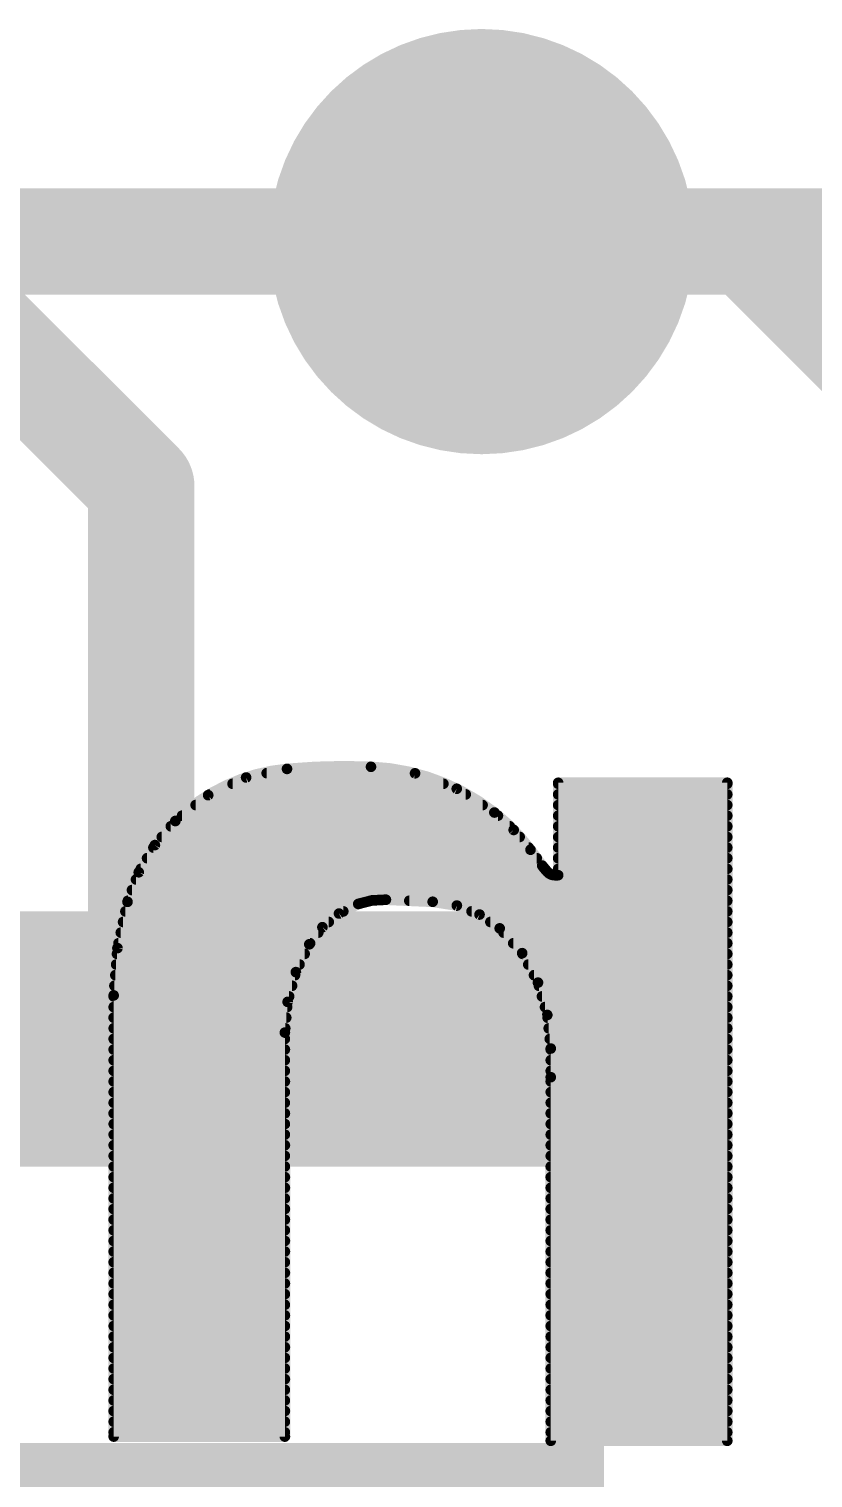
# Model space of a CAD drawing. Extents: x -0.1 to 29.3, y -0.1 to 15.4.
# Drawn here: x 12.508 to 14.381, y 8.476 to 11.938 of the extents above; entities that cross this region are included whole.
import ezdxf

# ---------------------------------------------------------------- set-up
doc = ezdxf.new("R2010")
doc.units = 0
for name, color, linetype in [('1', 12, 'CONTINUOUS'), ('16', 132, 'CONTINUOUS'), ('18', 110, 'CONTINUOUS'), ('22', 40, 'CONTINUOUS'), ('51', 53, 'CONTINUOUS')]:
    doc.layers.add(name, color=color, linetype=linetype)

# ---------------------------------------------------------------- blocks, each defined once
blk = doc.blocks.new('RECT')
blk.add_solid([(-0.5, -0.5), (0.5, -0.5), (-0.5, 0.5), (0.5, 0.5)])
blk = doc.blocks.new('ROUNDV')
at = {"const_width": 0.5}
blk.add_lwpolyline([(0, -0.25, 1), (0, 0.25, 1), (0, -0.25)], format="xyb", dxfattribs=at)

msp = doc.modelspace()

# ---------------------------------------------------------------- linework, layer by layer
at = {"layer": '1', "const_width": 0.254}
for points in [[(12.08, 11.43), (13.589, 11.43)], [(12.192, 11.43), (12.7762, 10.8458)], [(13.589, 11.43), (14.224, 11.43)], [(14.224, 11.43), (15.074, 10.58)], [(12.7762, 10.8458), (12.7762, 9.525)]]:
    msp.add_lwpolyline(points, dxfattribs=at)
at = {"layer": '1', "const_width": 0.127}
for points in [[(13.589, 11.4935, 1), (13.589, 11.3665)], [(13.589, 11.3665, 1), (13.589, 11.4935)], [(14.2689, 11.4749, 1), (14.1791, 11.3851)], [(14.224, 11.3665, 1), (14.224, 11.4935)], [(12.8397, 10.8458, 1), (12.7127, 10.8458)], [(12.7313, 10.8009, 1), (12.8211, 10.8907)], [(12.7127, 9.525, 1), (12.8397, 9.525)]]:
    msp.add_lwpolyline(points, format="xyb", dxfattribs=at)
at = {"layer": '16', "const_width": 0.254}
msp.add_lwpolyline([(13.589, 11.43), (17.78, 11.43)], dxfattribs=at)
at = {"layer": '16', "const_width": 0.127}
msp.add_lwpolyline([(13.589, 11.4935, 1), (13.589, 11.3665)], format="xyb", dxfattribs=at)
at = {"layer": '22'}
for points, const_width in [([(13.1242, 10.1702, 0.1741), (12.8575, 10.0457)], 0.0254), ([(13.3248, 10.1752, 0.0335), (13.1242, 10.1702)], 0.0254), ([(13.124, 10.1765, 1), (13.1244, 10.1639)], 0.0127), ([(13.1236, 10.1765, 1), (13.1248, 10.1639)], 0.0127), ([(13.1255, 10.164, 1), (13.1229, 10.1764)], 0.0127), ([(13.1248, 10.1639, 1), (13.1236, 10.1765)], 0.0127), ([(13.3257, 10.1815, 1), (13.3239, 10.1689)], 0.0127), ([(13.6195, 10.066, 0.1577), (13.3248, 10.1752)], 0.0254), ([(13.3251, 10.1815, 1), (13.3245, 10.1689)], 0.0127), ([(13.3245, 10.1689, 1), (13.3251, 10.1815)], 0.0127), ([(13.325, 10.1689, 1), (13.3246, 10.1815)], 0.0127), ([(12.9942, 10.141, 1), (12.9942, 10.1283)], 0.0127), ([(13.0252, 10.1559, 1), (13.0278, 10.1435)], 0.0127), ([(13.0292, 10.1439, 1), (13.0238, 10.1554)], 0.0127), ([(13.0756, 10.1663, 1), (13.0756, 10.1537)], 0.0127), ([(13.4322, 10.1657, 1), (13.4278, 10.1538)], 0.0127), ([(13.428, 10.1537, 1), (13.428, 10.1663)], 0.0127), ([(13.429, 10.1534, 1), (13.4309, 10.166)], 0.0127), ([(13.4977, 10.1283, 1), (13.4977, 10.141)], 0.0127), ([(13.7782, 10.1371, 1), (13.7656, 10.1371)], 0.0127), ([(13.7782, 10.1371, 1), (13.7656, 10.1371)], 0.0127), ([(13.7719, 10.141, 1), (13.7719, 10.1283)], 0.0127), ([(13.7719, 10.1434, 1), (13.7719, 10.1308)], 0.0127), ([(13.7719, 10.1434, 1), (13.7719, 10.1308)], 0.0127), ([(14.1821, 10.1371, 1), (14.1694, 10.1371)], 0.0127), ([(14.1821, 10.1371, 1), (14.1694, 10.1371)], 0.0127), ([(14.1757, 10.1308, 1), (14.1757, 10.1434)], 0.0127), ([(14.1757, 10.1308, 1), (14.1757, 10.1434)], 0.0127), ([(14.1757, 10.1283, 1), (14.1757, 10.141)], 0.0127), ([(12.9333, 10.1132, 1), (12.9387, 10.1017)], 0.0127), ([(12.9399, 10.1024, 1), (12.9321, 10.1124)], 0.0127), ([(12.9398, 10.1156, 1), (12.9398, 10.1029)], 0.0127), ([(13.533, 10.1281, 1), (13.5262, 10.1174)], 0.0127), ([(13.5274, 10.1168, 1), (13.5318, 10.1287)], 0.0127), ([(13.5511, 10.1029, 1), (13.5511, 10.1156)], 0.0127), ([(13.7719, 10.1156, 1), (13.7719, 10.1029)], 0.0127), ([(14.1757, 10.1029, 1), (14.1757, 10.1156)], 0.0127), ([(12.9059, 10.0901, 1), (12.9059, 10.0775)], 0.0127), ([(13.5913, 10.0775, 1), (13.5913, 10.0901)], 0.0127), ([(13.6238, 10.0707, 1), (13.6152, 10.0613)], 0.0127), ([(13.7058, 9.9771, 0.0664), (13.6195, 10.066)], 0.0254), ([(13.6234, 10.071, 1), (13.6156, 10.061)], 0.0127), ([(13.6156, 10.061, 1), (13.6234, 10.071)], 0.0127), ([(13.6161, 10.0606, 1), (13.6229, 10.0714)], 0.0127), ([(13.7719, 10.0901, 1), (13.7719, 10.0775)], 0.0127), ([(14.1757, 10.0775, 1), (14.1757, 10.0901)], 0.0127), ([(12.8575, 10.0457, 0.1281), (12.7432, 9.8527)], 0.0254), ([(12.8467, 10.0394, 1), (12.8467, 10.0267)], 0.0127), ([(12.8536, 10.0507, 1), (12.8614, 10.0407)], 0.0127), ([(12.853, 10.0502, 1), (12.862, 10.0412)], 0.0127), ([(12.8623, 10.0416, 1), (12.8527, 10.0498)], 0.0127), ([(12.862, 10.0412, 1), (12.853, 10.0502)], 0.0127), ([(12.8736, 10.0648, 1), (12.8736, 10.0521)], 0.0127), ([(13.6279, 10.0521, 1), (13.6279, 10.0648)], 0.0127), ([(13.6561, 10.0267, 1), (13.6561, 10.0394)], 0.0127), ([(13.7719, 10.0648, 1), (13.7719, 10.0521)], 0.0127), ([(13.7719, 10.0394, 1), (13.7719, 10.0267)], 0.0127), ([(14.1757, 10.0521, 1), (14.1757, 10.0648)], 0.0127), ([(14.1757, 10.0267, 1), (14.1757, 10.0394)], 0.0127), ([(12.8251, 10.0139, 1), (12.8251, 10.0013)], 0.0127), ([(13.6704, 10.0285, 1), (13.6608, 10.0203)], 0.0127), ([(13.6613, 10.0197, 1), (13.6699, 10.0291)], 0.0127), ([(13.6799, 10.0013, 1), (13.6799, 10.0139)], 0.0127), ([(13.7719, 10.0139, 1), (13.7719, 10.0013)], 0.0127), ([(14.1757, 10.0013, 1), (14.1757, 10.0139)], 0.0127), ([(12.8051, 9.9886, 1), (12.8051, 9.9759)], 0.0127), ([(12.8038, 9.9923, 1), (12.8134, 9.9841)], 0.0127), ([(12.8141, 9.9849, 1), (12.8031, 9.9914)], 0.0127), ([(13.7109, 9.9809, 1), (13.7007, 9.9733)], 0.0127), ([(13.7338, 9.939, 0.0022), (13.7058, 9.9771)], 0.0254), ([(13.7109, 9.9809, 1), (13.7007, 9.9733)], 0.0127), ([(13.7007, 9.9733, 1), (13.7109, 9.9809)], 0.0127), ([(13.701, 9.973, 1), (13.7106, 9.9812)], 0.0127), ([(13.7015, 9.9759, 1), (13.7015, 9.9886)], 0.0127), ([(13.7719, 9.9886, 1), (13.7719, 9.9759)], 0.0127), ([(14.1757, 9.9759, 1), (14.1757, 9.9886)], 0.0127), ([(12.7761, 9.921, 1), (12.7642, 9.9255)], 0.0127), ([(12.775, 9.9377, 1), (12.775, 9.9251)], 0.0127), ([(12.79, 9.9632, 1), (12.79, 9.9505)], 0.0127), ([(13.7207, 9.9505, 1), (13.7207, 9.9632)], 0.0127), ([(13.7387, 9.9431, 1), (13.7289, 9.9349)], 0.0127), ([(13.7338, 9.939, 0.0333), (13.7465, 9.9238)], 0.0254), ([(13.7389, 9.9427, 1), (13.7287, 9.9353)], 0.0127), ([(13.7287, 9.9352, 1), (13.7389, 9.9428)], 0.0127), ([(13.7287, 9.9353, 1), (13.7389, 9.9427)], 0.0127), ([(13.7401, 9.9251, 1), (13.7401, 9.9377)], 0.0127), ([(13.7501, 9.929, 1), (13.7429, 9.9186)], 0.0127), ([(13.7465, 9.9238, 0.205), (13.7643, 9.9162)], 0.0254), ([(13.7511, 9.9282, 1), (13.7419, 9.9194)], 0.0127), ([(13.7719, 9.9632, 1), (13.7719, 9.9505)], 0.0127), ([(13.7719, 9.9377, 1), (13.7719, 9.9251)], 0.0127), ([(14.1757, 9.9505, 1), (14.1757, 9.9632)], 0.0127), ([(14.1757, 9.9251, 1), (14.1757, 9.9377)], 0.0127), ([(12.7636, 9.9123, 1), (12.7636, 9.8997)], 0.0127), ([(12.7647, 9.9265, 1), (12.7756, 9.92)], 0.0127), ([(13.7416, 9.9197, 1), (13.7514, 9.9279)], 0.0127), ([(13.7419, 9.9194, 1), (13.7511, 9.9282)], 0.0127), ([(13.7559, 9.9244, 1), (13.7534, 9.912)], 0.0127), ([(13.751, 9.913, 1), (13.7582, 9.9234)], 0.0127), ([(13.7643, 9.9225, 1), (13.7643, 9.9099)], 0.0127), ([(13.7643, 9.9225, 1), (13.7643, 9.9099)], 0.0127), ([(13.763, 9.91, 1), (13.7656, 9.9224)], 0.0127), ([(13.7643, 9.9099, 1), (13.7643, 9.9225)], 0.0127), ([(13.7656, 9.9162, 1), (13.7782, 9.9162)], 0.0127), ([(13.7656, 9.9162, 1), (13.7782, 9.9162)], 0.0127), ([(13.7719, 9.9099, 1), (13.7719, 9.9225)], 0.0127), ([(13.7719, 9.9099, 1), (13.7719, 9.9225)], 0.0127), ([(14.1757, 9.8997, 1), (14.1757, 9.9123)], 0.0127), ([(12.7442, 9.8615, 1), (12.7442, 9.8489)], 0.0127), ([(12.7539, 9.887, 1), (12.7539, 9.8743)], 0.0127), ([(13.3604, 9.8577, 0.0992), (13.2944, 9.8476)], 0.0254), ([(13.3266, 9.8623, 1), (13.3272, 9.8496)], 0.0127), ([(13.3241, 9.8489, 1), (13.3241, 9.8615)], 0.0127), ([(13.3285, 9.8498, 1), (13.3253, 9.8621)], 0.0127), ([(13.3607, 9.864, 1), (13.3601, 9.8514)], 0.0127), ([(13.3604, 9.8577, 0.0006), (13.4722, 9.8527)], 0.0254), ([(13.3607, 9.864, 1), (13.3601, 9.8514)], 0.0127), ([(13.3607, 9.8514, 1), (13.3601, 9.864)], 0.0127), ([(13.3601, 9.8514, 1), (13.3607, 9.864)], 0.0127), ([(13.4163, 9.8615, 1), (13.4163, 9.8489)], 0.0127), ([(14.1757, 9.8743, 1), (14.1757, 9.887)], 0.0127), ([(14.1757, 9.8489, 1), (14.1757, 9.8615)], 0.0127), ([(12.7432, 9.8527, 0.0668), (12.7102, 9.6291)], 0.0254), ([(12.7382, 9.8361, 1), (12.7382, 9.8235)], 0.0127), ([(12.7373, 9.855, 1), (12.7491, 9.8504)], 0.0127), ([(12.7371, 9.8545, 1), (12.7493, 9.8509)], 0.0127), ([(12.7494, 9.8514, 1), (12.737, 9.854)], 0.0127), ([(12.7493, 9.8509, 1), (12.7371, 9.8545)], 0.0127), ([(13.2944, 9.8476, 0.1719), (13.1775, 9.7511)], 0.0254), ([(13.2456, 9.8303, 1), (13.2512, 9.819)], 0.0127), ([(13.2524, 9.8197, 1), (13.2444, 9.8295)], 0.0127), ([(13.2587, 9.8235, 1), (13.2587, 9.8361)], 0.0127), ([(13.2928, 9.8538, 1), (13.296, 9.8414)], 0.0127), ([(13.2922, 9.8536, 1), (13.2966, 9.8416)], 0.0127), ([(13.2972, 9.8419, 1), (13.2916, 9.8533)], 0.0127), ([(13.2966, 9.8416, 1), (13.2922, 9.8536)], 0.0127), ([(13.4732, 9.859, 1), (13.4712, 9.8464)], 0.0127), ([(13.6322, 9.7892, 0.1688), (13.4722, 9.8527)], 0.0254), ([(13.4725, 9.859, 1), (13.4719, 9.8464)], 0.0127), ([(13.4719, 9.8464, 1), (13.4725, 9.859)], 0.0127), ([(13.4719, 9.8464, 1), (13.4725, 9.859)], 0.0127), ([(13.5322, 9.8496, 1), (13.5275, 9.8378)], 0.0127), ([(13.5289, 9.8374, 1), (13.5308, 9.85)], 0.0127), ([(13.5649, 9.8361, 1), (13.5649, 9.8235)], 0.0127), ([(13.5877, 9.8274, 1), (13.5805, 9.8169)], 0.0127), ([(13.5817, 9.8163, 1), (13.5864, 9.8281)], 0.0127), ([(14.1757, 9.8235, 1), (14.1757, 9.8361)], 0.0127), ([(12.7327, 9.8108, 1), (12.7327, 9.7981)], 0.0127), ([(13.2047, 9.7968, 1), (13.2128, 9.787)], 0.0127), ([(13.2138, 9.788, 1), (13.2037, 9.7958)], 0.0127), ([(13.2239, 9.7981, 1), (13.2239, 9.8108)], 0.0127), ([(13.61, 9.8108, 1), (13.61, 9.7981)], 0.0127), ([(13.6369, 9.7935, 1), (13.6275, 9.7849)], 0.0127), ([(13.7236, 9.6596, 0.1229), (13.6322, 9.7892)], 0.0254), ([(13.6363, 9.794, 1), (13.6281, 9.7844)], 0.0127), ([(13.6281, 9.7844, 1), (13.6363, 9.794)], 0.0127), ([(13.6286, 9.784, 1), (13.6358, 9.7944)], 0.0127), ([(14.1757, 9.7981, 1), (14.1757, 9.8108)], 0.0127), ([(12.7217, 9.7599, 1), (12.7217, 9.7473)], 0.0127), ([(12.7272, 9.7853, 1), (12.7272, 9.7727)], 0.0127), ([(13.1775, 9.7511, 0.136), (13.1191, 9.5402)], 0.0254), ([(13.1832, 9.7483, 1), (13.1718, 9.7539)], 0.0127), ([(13.1829, 9.7478, 1), (13.1721, 9.7544)], 0.0127), ([(13.1794, 9.7473, 1), (13.1794, 9.7599)], 0.0127), ([(13.1989, 9.7727, 1), (13.1989, 9.7853)], 0.0127), ([(13.6414, 9.7853, 1), (13.6414, 9.7727)], 0.0127), ([(13.6645, 9.7599, 1), (13.6645, 9.7473)], 0.0127), ([(14.1757, 9.7727, 1), (14.1757, 9.7853)], 0.0127), ([(14.1757, 9.7473, 1), (14.1757, 9.7599)], 0.0127), ([(12.7181, 9.7346, 1), (12.7181, 9.7219)], 0.0127), ([(12.7256, 9.7415, 1), (12.7129, 9.7425)], 0.0127), ([(12.713, 9.7433, 1), (12.7254, 9.7407)], 0.0127), ([(13.1664, 9.7219, 1), (13.1664, 9.7346)], 0.0127), ([(13.1725, 9.755, 1), (13.1825, 9.7472)], 0.0127), ([(13.1721, 9.7544, 1), (13.1829, 9.7478)], 0.0127), ([(13.6915, 9.733, 1), (13.6803, 9.727)], 0.0127), ([(13.6868, 9.7346, 1), (13.6868, 9.7219)], 0.0127), ([(13.6812, 9.7258, 1), (13.6906, 9.7343)], 0.0127), ([(14.1757, 9.7219, 1), (14.1757, 9.7346)], 0.0127), ([(12.7161, 9.7091, 1), (12.7161, 9.6965)], 0.0127), ([(13.1397, 9.6875, 1), (13.1511, 9.6819)], 0.0127), ([(13.1515, 9.683, 1), (13.1393, 9.6864)], 0.0127), ([(13.1541, 9.6965, 1), (13.1541, 9.7091)], 0.0127), ([(13.7004, 9.7091, 1), (13.7004, 9.6965)], 0.0127), ([(14.1757, 9.6965, 1), (14.1757, 9.7091)], 0.0127), ([(12.712, 9.6584, 1), (12.712, 9.6457)], 0.0127), ([(12.7141, 9.6837, 1), (12.7141, 9.6711)], 0.0127), ([(13.1363, 9.6457, 1), (13.1363, 9.6584)], 0.0127), ([(13.1434, 9.6711, 1), (13.1434, 9.6837)], 0.0127), ([(13.7141, 9.6837, 1), (13.7141, 9.6711)], 0.0127), ([(13.7297, 9.6614, 1), (13.7175, 9.6578)], 0.0127), ([(13.7541, 9.5021, 0.0895), (13.7236, 9.6596)], 0.0254), ([(13.7295, 9.6619, 1), (13.7177, 9.6573)], 0.0127), ([(13.7177, 9.6573, 1), (13.7295, 9.6619)], 0.0127), ([(13.718, 9.6566, 1), (13.7292, 9.6626)], 0.0127), ([(13.7258, 9.6584, 1), (13.7258, 9.6457)], 0.0127), ([(14.1757, 9.6711, 1), (14.1757, 9.6837)], 0.0127), ([(14.1757, 9.6457, 1), (14.1757, 9.6584)], 0.0127), ([(12.7039, 9.6296, 1), (12.7165, 9.6286)], 0.0127), ([(12.7039, 9.6292, 1), (12.7165, 9.629)], 0.0127), ([(12.7165, 9.6291, 1), (12.7039, 9.6291)], 0.0127), ([(12.7165, 9.6291, 1), (12.7039, 9.6291)], 0.0127), ([(12.7102, 9.6329, 1), (12.7102, 9.6203)], 0.0127), ([(13.132, 9.6131, 1), (13.1194, 9.6142)], 0.0127), ([(13.1293, 9.6203, 1), (13.1293, 9.6329)], 0.0127), ([(13.7331, 9.6329, 1), (13.7331, 9.6203)], 0.0127), ([(14.1757, 9.6203, 1), (14.1757, 9.6329)], 0.0127), ([(12.7102, 9.6075, 1), (12.7102, 9.5949)], 0.0127), ([(13.1196, 9.6153, 1), (13.1318, 9.6119)], 0.0127), ([(13.1246, 9.5949, 1), (13.1246, 9.6075)], 0.0127), ([(13.7404, 9.6075, 1), (13.7404, 9.5949)], 0.0127), ([(13.7522, 9.5829, 1), (13.7396, 9.5816)], 0.0127), ([(13.7398, 9.5805, 1), (13.752, 9.584)], 0.0127), ([(14.1757, 9.5949, 1), (14.1757, 9.6075)], 0.0127), ([(12.7102, 9.5822, 1), (12.7102, 9.5695)], 0.0127), ([(12.7102, 9.5567, 1), (12.7102, 9.5441)], 0.0127), ([(13.12, 9.5441, 1), (13.12, 9.5567)], 0.0127), ([(13.1223, 9.5695, 1), (13.1223, 9.5822)], 0.0127), ([(13.7466, 9.5822, 1), (13.7466, 9.5695)], 0.0127), ([(13.7492, 9.5567, 1), (13.7492, 9.5441)], 0.0127), ([(14.1757, 9.5695, 1), (14.1757, 9.5822)], 0.0127), ([(14.1757, 9.5441, 1), (14.1757, 9.5567)], 0.0127), ([(12.7102, 9.5313, 1), (12.7102, 9.5187)], 0.0127), ([(13.1128, 9.5408, 1), (13.1254, 9.5396)], 0.0127), ([(13.1255, 9.5402, 1), (13.1128, 9.5402)], 0.0127), ([(13.1255, 9.5402, 1), (13.1128, 9.5402)], 0.0127), ([(13.1128, 9.5402, 1), (13.1254, 9.5402)], 0.0127), ([(13.1191, 9.5187, 1), (13.1191, 9.5313)], 0.0127), ([(13.7518, 9.5313, 1), (13.7518, 9.5187)], 0.0127), ([(14.1757, 9.5187, 1), (14.1757, 9.5313)], 0.0127), ([(12.7102, 9.506, 1), (12.7102, 9.4933)], 0.0127), ([(12.7102, 9.4805, 1), (12.7102, 9.4679)], 0.0127), ([(13.1191, 9.4933, 1), (13.1191, 9.506)], 0.0127), ([(13.1191, 9.4679, 1), (13.1191, 9.4805)], 0.0127), ([(13.7605, 9.5021, 1), (13.7478, 9.5021)], 0.0127), ([(13.7541, 9.4336, 0.0064), (13.7541, 9.5021)], 0.0254), ([(13.7604, 9.5022, 1), (13.7478, 9.502)], 0.0127), ([(13.7541, 9.506, 1), (13.7541, 9.4933)], 0.0127), ([(13.7478, 9.5015, 1), (13.7604, 9.5027)], 0.0127), ([(13.7478, 9.502, 1), (13.7604, 9.5022)], 0.0127), ([(13.7541, 9.4805, 1), (13.7541, 9.4679)], 0.0127), ([(14.1757, 9.4933, 1), (14.1757, 9.506)], 0.0127), ([(14.1757, 9.4679, 1), (14.1757, 9.4805)], 0.0127), ([(12.7102, 9.4551, 1), (12.7102, 9.4425)], 0.0127), ([(13.1191, 9.4425, 1), (13.1191, 9.4551)], 0.0127), ([(13.7541, 9.4551, 1), (13.7541, 9.4425)], 0.0127), ([(14.1757, 9.4425, 1), (14.1757, 9.4551)], 0.0127), ([(12.7102, 9.4298, 1), (12.7102, 9.4171)], 0.0127), ([(13.1191, 9.4171, 1), (13.1191, 9.4298)], 0.0127), ([(13.7605, 9.4336, 1), (13.7478, 9.4336)], 0.0127), ([(13.7478, 9.4337, 1), (13.7604, 9.4335)], 0.0127), ([(13.7541, 9.4298, 1), (13.7541, 9.4171)], 0.0127), ([(14.1757, 9.4171, 1), (14.1757, 9.4298)], 0.0127), ([(12.7102, 9.4043, 1), (12.7102, 9.3917)], 0.0127), ([(12.7102, 9.3789, 1), (12.7102, 9.3663)], 0.0127), ([(13.1191, 9.3917, 1), (13.1191, 9.4043)], 0.0127), ([(13.1191, 9.3663, 1), (13.1191, 9.3789)], 0.0127), ([(13.7541, 9.4043, 1), (13.7541, 9.3917)], 0.0127), ([(13.7541, 9.3789, 1), (13.7541, 9.3663)], 0.0127), ([(14.1757, 9.3917, 1), (14.1757, 9.4043)], 0.0127), ([(14.1757, 9.3663, 1), (14.1757, 9.3789)], 0.0127), ([(12.7102, 9.3536, 1), (12.7102, 9.3409)], 0.0127), ([(13.1191, 9.3409, 1), (13.1191, 9.3536)], 0.0127), ([(13.7541, 9.3536, 1), (13.7541, 9.3409)], 0.0127), ([(14.1757, 9.3409, 1), (14.1757, 9.3536)], 0.0127), ([(12.7102, 9.3281, 1), (12.7102, 9.3155)], 0.0127), ([(13.1191, 9.3155, 1), (13.1191, 9.3281)], 0.0127), ([(13.7541, 9.3281, 1), (13.7541, 9.3155)], 0.0127), ([(14.1757, 9.3155, 1), (14.1757, 9.3281)], 0.0127), ([(12.7102, 9.2774, 1), (12.7102, 9.2647)], 0.0127), ([(12.7102, 9.3027, 1), (12.7102, 9.2901)], 0.0127), ([(13.1191, 9.2901, 1), (13.1191, 9.3027)], 0.0127), ([(13.1191, 9.2647, 1), (13.1191, 9.2774)], 0.0127), ([(13.7541, 9.2774, 1), (13.7541, 9.2647)], 0.0127), ([(13.7541, 9.3027, 1), (13.7541, 9.2901)], 0.0127), ([(14.1757, 9.2901, 1), (14.1757, 9.3027)], 0.0127), ([(14.1757, 9.2647, 1), (14.1757, 9.2774)], 0.0127), ([(12.7102, 9.2519, 1), (12.7102, 9.2393)], 0.0127), ([(13.1191, 9.2393, 1), (13.1191, 9.2519)], 0.0127), ([(13.7541, 9.2519, 1), (13.7541, 9.2393)], 0.0127), ([(14.1757, 9.2393, 1), (14.1757, 9.2519)], 0.0127), ([(12.7102, 9.2265, 1), (12.7102, 9.2139)], 0.0127), ([(13.1191, 9.2139, 1), (13.1191, 9.2265)], 0.0127), ([(13.7541, 9.2265, 1), (13.7541, 9.2139)], 0.0127), ([(14.1757, 9.2139, 1), (14.1757, 9.2265)], 0.0127), ([(12.7102, 9.2012, 1), (12.7102, 9.1885)], 0.0127), ([(12.7102, 9.1758, 1), (12.7102, 9.1631)], 0.0127), ([(13.1191, 9.1885, 1), (13.1191, 9.2012)], 0.0127), ([(13.1191, 9.1631, 1), (13.1191, 9.1758)], 0.0127), ([(13.7541, 9.2012, 1), (13.7541, 9.1885)], 0.0127), ([(13.7541, 9.1758, 1), (13.7541, 9.1631)], 0.0127), ([(14.1757, 9.1885, 1), (14.1757, 9.2012)], 0.0127), ([(14.1757, 9.1631, 1), (14.1757, 9.1758)], 0.0127), ([(12.7102, 9.1503, 1), (12.7102, 9.1377)], 0.0127), ([(13.1191, 9.1377, 1), (13.1191, 9.1503)], 0.0127), ([(13.7541, 9.1503, 1), (13.7541, 9.1377)], 0.0127), ([(14.1757, 9.1377, 1), (14.1757, 9.1503)], 0.0127), ([(12.7102, 9.125, 1), (12.7102, 9.1123)], 0.0127), ([(12.7102, 9.0996, 1), (12.7102, 9.0869)], 0.0127), ([(13.1191, 9.1123, 1), (13.1191, 9.125)], 0.0127), ([(13.1191, 9.0869, 1), (13.1191, 9.0996)], 0.0127), ([(13.7541, 9.125, 1), (13.7541, 9.1123)], 0.0127), ([(13.7541, 9.0996, 1), (13.7541, 9.0869)], 0.0127), ([(14.1757, 9.1123, 1), (14.1757, 9.125)], 0.0127), ([(14.1757, 9.0869, 1), (14.1757, 9.0996)], 0.0127), ([(12.7102, 9.0741, 1), (12.7102, 9.0615)], 0.0127), ([(13.1191, 9.0615, 1), (13.1191, 9.0741)], 0.0127), ([(13.7541, 9.0741, 1), (13.7541, 9.0615)], 0.0127), ([(14.1757, 9.0615, 1), (14.1757, 9.0741)], 0.0127), ([(12.7102, 9.0488, 1), (12.7102, 9.0361)], 0.0127), ([(13.1191, 9.0361, 1), (13.1191, 9.0488)], 0.0127), ([(13.7541, 9.0488, 1), (13.7541, 9.0361)], 0.0127), ([(14.1757, 9.0361, 1), (14.1757, 9.0488)], 0.0127), ([(12.7102, 9.0234, 1), (12.7102, 9.0107)], 0.0127), ([(12.7102, 8.9979, 1), (12.7102, 8.9853)], 0.0127), ([(13.1191, 9.0107, 1), (13.1191, 9.0234)], 0.0127), ([(13.1191, 8.9853, 1), (13.1191, 8.9979)], 0.0127), ([(13.7541, 9.0234, 1), (13.7541, 9.0107)], 0.0127), ([(13.7541, 8.9979, 1), (13.7541, 8.9853)], 0.0127), ([(14.1757, 9.0107, 1), (14.1757, 9.0234)], 0.0127), ([(14.1757, 8.9853, 1), (14.1757, 8.9979)], 0.0127), ([(12.7102, 8.9726, 1), (12.7102, 8.9599)], 0.0127), ([(13.1191, 8.9599, 1), (13.1191, 8.9726)], 0.0127), ([(13.7541, 8.9726, 1), (13.7541, 8.9599)], 0.0127), ([(14.1757, 8.9599, 1), (14.1757, 8.9726)], 0.0127), ([(12.7102, 8.9472, 1), (12.7102, 8.9345)], 0.0127), ([(13.1191, 8.9345, 1), (13.1191, 8.9472)], 0.0127), ([(13.7541, 8.9472, 1), (13.7541, 8.9345)], 0.0127), ([(14.1757, 8.9345, 1), (14.1757, 8.9472)], 0.0127), ([(12.7102, 8.9217, 1), (12.7102, 8.9091)], 0.0127), ([(12.7102, 8.8963, 1), (12.7102, 8.8837)], 0.0127), ([(13.1191, 8.9091, 1), (13.1191, 8.9217)], 0.0127), ([(13.1191, 8.8837, 1), (13.1191, 8.8963)], 0.0127), ([(13.7541, 8.8963, 1), (13.7541, 8.8837)], 0.0127), ([(13.7541, 8.9217, 1), (13.7541, 8.9091)], 0.0127), ([(14.1757, 8.9091, 1), (14.1757, 8.9217)], 0.0127), ([(14.1757, 8.8837, 1), (14.1757, 8.8963)], 0.0127), ([(12.7102, 8.871, 1), (12.7102, 8.8583)], 0.0127), ([(13.1191, 8.8583, 1), (13.1191, 8.871)], 0.0127), ([(13.7541, 8.871, 1), (13.7541, 8.8583)], 0.0127), ([(14.1757, 8.8583, 1), (14.1757, 8.871)], 0.0127), ([(12.7102, 8.8455, 1), (12.7102, 8.8329)], 0.0127), ([(13.1191, 8.8329, 1), (13.1191, 8.8455)], 0.0127), ([(13.7541, 8.8455, 1), (13.7541, 8.8329)], 0.0127), ([(14.1757, 8.8329, 1), (14.1757, 8.8455)], 0.0127), ([(12.7102, 8.7948, 1), (12.7102, 8.7821)], 0.0127), ([(12.7102, 8.8201, 1), (12.7102, 8.8075)], 0.0127), ([(13.1191, 8.8075, 1), (13.1191, 8.8201)], 0.0127), ([(13.1191, 8.7821, 1), (13.1191, 8.7948)], 0.0127), ([(13.7541, 8.8201, 1), (13.7541, 8.8075)], 0.0127), ([(13.7541, 8.7948, 1), (13.7541, 8.7821)], 0.0127), ([(14.1757, 8.8075, 1), (14.1757, 8.8201)], 0.0127), ([(14.1757, 8.7821, 1), (14.1757, 8.7948)], 0.0127), ([(12.7102, 8.7693, 1), (12.7102, 8.7567)], 0.0127), ([(13.1191, 8.7567, 1), (13.1191, 8.7693)], 0.0127), ([(13.7541, 8.7693, 1), (13.7541, 8.7567)], 0.0127), ([(14.1757, 8.7567, 1), (14.1757, 8.7693)], 0.0127), ([(12.7102, 8.7186, 1), (12.7102, 8.7059)], 0.0127), ([(12.7102, 8.7439, 1), (12.7102, 8.7313)], 0.0127), ([(13.1191, 8.7313, 1), (13.1191, 8.7439)], 0.0127), ([(13.1191, 8.7059, 1), (13.1191, 8.7186)], 0.0127), ([(13.7541, 8.7439, 1), (13.7541, 8.7313)], 0.0127), ([(13.7541, 8.7186, 1), (13.7541, 8.7059)], 0.0127), ([(14.1757, 8.7313, 1), (14.1757, 8.7439)], 0.0127), ([(14.1757, 8.7059, 1), (14.1757, 8.7186)], 0.0127), ([(12.7102, 8.6931, 1), (12.7102, 8.6805)], 0.0127), ([(13.1191, 8.6805, 1), (13.1191, 8.6931)], 0.0127), ([(13.7541, 8.6931, 1), (13.7541, 8.6805)], 0.0127), ([(14.1757, 8.6805, 1), (14.1757, 8.6931)], 0.0127), ([(12.7102, 8.6677, 1), (12.7102, 8.6551)], 0.0127), ([(13.1191, 8.6551, 1), (13.1191, 8.6677)], 0.0127), ([(13.7541, 8.6677, 1), (13.7541, 8.6551)], 0.0127), ([(14.1757, 8.6551, 1), (14.1757, 8.6677)], 0.0127), ([(12.7102, 8.6424, 1), (12.7102, 8.6297)], 0.0127), ([(12.7102, 8.6169, 1), (12.7102, 8.6043)], 0.0127), ([(13.1191, 8.6297, 1), (13.1191, 8.6424)], 0.0127), ([(13.1191, 8.6043, 1), (13.1191, 8.6169)], 0.0127), ([(13.7541, 8.6424, 1), (13.7541, 8.6297)], 0.0127), ([(13.7541, 8.6169, 1), (13.7541, 8.6043)], 0.0127), ([(14.1757, 8.6297, 1), (14.1757, 8.6424)], 0.0127), ([(14.1757, 8.6043, 1), (14.1757, 8.6169)], 0.0127), ([(12.7102, 8.5814, 1), (12.7102, 8.5687)], 0.0127), ([(12.7102, 8.5814, 1), (12.7102, 8.5687)], 0.0127), ([(12.7102, 8.5915, 1), (12.7102, 8.5789)], 0.0127), ([(13.1191, 8.5789, 1), (13.1191, 8.5915)], 0.0127), ([(13.1191, 8.5687, 1), (13.1191, 8.5814)], 0.0127), ([(13.1191, 8.5687, 1), (13.1191, 8.5814)], 0.0127), ([(13.7541, 8.5915, 1), (13.7541, 8.5789)], 0.0127), ([(14.1757, 8.5789, 1), (14.1757, 8.5915)], 0.0127), ([(12.7039, 8.575, 1), (12.7165, 8.575)], 0.0127), ([(12.7039, 8.575, 1), (12.7165, 8.575)], 0.0127), ([(13.1128, 8.575, 1), (13.1255, 8.575)], 0.0127), ([(13.1128, 8.575, 1), (13.1255, 8.575)], 0.0127), ([(13.7478, 8.5649, 1), (13.7605, 8.5649)], 0.0127), ([(13.7478, 8.5649, 1), (13.7605, 8.5649)], 0.0127), ([(13.7541, 8.5712, 1), (13.7541, 8.5586)], 0.0127), ([(13.7541, 8.5712, 1), (13.7541, 8.5586)], 0.0127), ([(14.1694, 8.5649, 1), (14.1821, 8.5649)], 0.0127), ([(14.1694, 8.5649, 1), (14.1821, 8.5649)], 0.0127), ([(14.1757, 8.5586, 1), (14.1757, 8.5712)], 0.0127), ([(14.1757, 8.5586, 1), (14.1757, 8.5712)], 0.0127)]:
    msp.add_lwpolyline(points, format="xyb", dxfattribs=dict(at, const_width=const_width))
at = {"layer": '22', "const_width": 0.0254}
for points in [[(13.1242, 10.1702), (13.0265, 10.1497)], [(13.3248, 10.1752), (13.1242, 10.1702)], [(13.43, 10.1597), (13.3248, 10.1752)], [(13.0265, 10.1497), (12.936, 10.1074)], [(12.9942, 10.1346), (13.4977, 10.1346)], [(13.0756, 10.16), (13.428, 10.16)], [(13.5296, 10.1228), (13.43, 10.1597)], [(14.1757, 10.1371), (13.7719, 10.1371)], [(13.7719, 10.1371), (13.7719, 9.9162)], [(14.1757, 10.1371), (13.7719, 10.1371)], [(13.7719, 10.1371), (13.7719, 9.9162)], [(13.7719, 10.1346), (14.1757, 10.1346)], [(14.1757, 8.5649), (14.1757, 10.1371)], [(14.1757, 8.5649), (14.1757, 10.1371)], [(12.936, 10.1074), (12.8575, 10.0457)], [(12.9398, 10.1092), (13.5511, 10.1092)], [(13.6195, 10.066), (13.5296, 10.1228)], [(13.7719, 10.1092), (14.1757, 10.1092)], [(12.9059, 10.0838), (13.5913, 10.0838)], [(13.6656, 10.0244), (13.6195, 10.066)], [(13.7719, 10.0838), (14.1757, 10.0838)], [(12.8575, 10.0457), (12.8086, 9.9882)], [(12.8467, 10.033), (13.6561, 10.033)], [(12.8736, 10.0584), (13.6279, 10.0584)], [(13.7719, 10.0584), (14.1757, 10.0584)], [(13.7719, 10.033), (14.1757, 10.033)], [(12.8251, 10.0076), (13.6799, 10.0076)], [(13.7058, 9.9771), (13.6656, 10.0244)], [(13.7719, 10.0076), (14.1757, 10.0076)], [(12.8086, 9.9882), (12.7701, 9.9232)], [(12.8051, 9.9822), (13.7015, 9.9822)], [(13.7338, 9.939), (13.7058, 9.9771)], [(13.7719, 9.9822), (14.1757, 9.9822)], [(12.775, 9.9314), (13.7401, 9.9314)], [(12.79, 9.9568), (13.7207, 9.9568)], [(13.7465, 9.9238), (13.7338, 9.939)], [(13.7546, 9.9182), (13.7465, 9.9238)], [(13.7719, 9.9568), (14.1757, 9.9568)], [(13.7719, 9.9314), (14.1757, 9.9314)], [(12.7701, 9.9232), (12.7432, 9.8527)], [(12.7636, 9.906), (14.1757, 9.906)], [(13.7643, 9.9162), (13.7546, 9.9182)], [(13.7719, 9.9162), (13.7643, 9.9162)], [(13.7719, 9.9162), (13.7643, 9.9162)], [(12.7442, 9.8552), (13.3241, 9.8552)], [(12.7539, 9.8806), (14.1757, 9.8806)], [(13.2944, 9.8476), (13.3269, 9.8559)], [(13.3269, 9.8559), (13.3604, 9.8577)], [(13.3604, 9.8577), (13.4722, 9.8527)], [(13.4163, 9.8552), (14.1757, 9.8552)], [(12.7432, 9.8527), (12.7192, 9.742)], [(12.7382, 9.8298), (13.2587, 9.8298)], [(13.2088, 9.7919), (13.2484, 9.8246)], [(13.2484, 9.8246), (13.2944, 9.8476)], [(13.4722, 9.8527), (13.5298, 9.8437)], [(13.5298, 9.8437), (13.5841, 9.8222)], [(13.5649, 9.8298), (14.1757, 9.8298)], [(13.5841, 9.8222), (13.6322, 9.7892)], [(12.7327, 9.8044), (13.2239, 9.8044)], [(13.1775, 9.7511), (13.2088, 9.7919)], [(13.61, 9.8044), (14.1757, 9.8044)], [(13.6322, 9.7892), (13.6859, 9.73)], [(12.7217, 9.7536), (13.1794, 9.7536)], [(12.7272, 9.779), (13.1989, 9.779)], [(13.1454, 9.6847), (13.1775, 9.7511)], [(13.6414, 9.779), (14.1757, 9.779)], [(13.6645, 9.7536), (14.1757, 9.7536)], [(12.7192, 9.742), (12.7102, 9.6291)], [(12.7181, 9.7282), (13.1664, 9.7282)], [(13.6859, 9.73), (13.7236, 9.6596)], [(13.6868, 9.7282), (14.1757, 9.7282)], [(12.7161, 9.7028), (13.1541, 9.7028)], [(13.1257, 9.6136), (13.1454, 9.6847)], [(13.7004, 9.7028), (14.1757, 9.7028)], [(12.712, 9.652), (13.1363, 9.652)], [(12.7141, 9.6774), (13.1434, 9.6774)], [(13.7141, 9.6774), (14.1757, 9.6774)], [(13.7236, 9.6596), (13.7459, 9.5822)], [(13.7258, 9.652), (14.1757, 9.652)], [(12.7102, 9.6291), (12.7102, 8.575)], [(12.7102, 9.6291), (12.7102, 8.575)], [(12.7102, 9.6266), (13.1293, 9.6266)], [(13.1191, 9.5402), (13.1257, 9.6136)], [(13.7331, 9.6266), (14.1757, 9.6266)], [(12.7102, 9.6012), (13.1246, 9.6012)], [(13.7404, 9.6012), (14.1757, 9.6012)], [(13.7459, 9.5822), (13.7541, 9.5021)], [(12.7102, 9.5758), (13.1223, 9.5758)], [(12.7102, 9.5504), (13.12, 9.5504)], [(13.7466, 9.5758), (14.1757, 9.5758)], [(13.7492, 9.5504), (14.1757, 9.5504)], [(12.7102, 9.525), (13.1191, 9.525)], [(13.1191, 8.575), (13.1191, 9.5402)], [(13.1191, 8.575), (13.1191, 9.5402)], [(13.7518, 9.525), (14.1757, 9.525)], [(12.7102, 9.4996), (13.1191, 9.4996)], [(12.7102, 9.4742), (13.1191, 9.4742)], [(13.7541, 9.5021), (13.7541, 8.5649)], [(13.7541, 9.4996), (14.1757, 9.4996)], [(13.7541, 9.4742), (14.1757, 9.4742)], [(12.7102, 9.4488), (13.1191, 9.4488)], [(13.7541, 9.4488), (14.1757, 9.4488)], [(12.7102, 9.4234), (13.1191, 9.4234)], [(13.7541, 9.4336), (13.7541, 8.5649)], [(13.7541, 9.4234), (14.1757, 9.4234)], [(12.7102, 9.398), (13.1191, 9.398)], [(12.7102, 9.3726), (13.1191, 9.3726)], [(13.7541, 9.398), (14.1757, 9.398)], [(13.7541, 9.3726), (14.1757, 9.3726)], [(12.7102, 9.3472), (13.1191, 9.3472)], [(13.7541, 9.3472), (14.1757, 9.3472)], [(12.7102, 9.3218), (13.1191, 9.3218)], [(13.7541, 9.3218), (14.1757, 9.3218)], [(12.7102, 9.2964), (13.1191, 9.2964)], [(12.7102, 9.271), (13.1191, 9.271)], [(13.7541, 9.2964), (14.1757, 9.2964)], [(13.7541, 9.271), (14.1757, 9.271)], [(12.7102, 9.2456), (13.1191, 9.2456)], [(13.7541, 9.2456), (14.1757, 9.2456)], [(12.7102, 9.2202), (13.1191, 9.2202)], [(13.7541, 9.2202), (14.1757, 9.2202)], [(12.7102, 9.1948), (13.1191, 9.1948)], [(12.7102, 9.1694), (13.1191, 9.1694)], [(13.7541, 9.1948), (14.1757, 9.1948)], [(13.7541, 9.1694), (14.1757, 9.1694)], [(12.7102, 9.144), (13.1191, 9.144)], [(13.7541, 9.144), (14.1757, 9.144)], [(12.7102, 9.1186), (13.1191, 9.1186)], [(12.7102, 9.0932), (13.1191, 9.0932)], [(13.7541, 9.1186), (14.1757, 9.1186)], [(13.7541, 9.0932), (14.1757, 9.0932)], [(12.7102, 9.0678), (13.1191, 9.0678)], [(13.7541, 9.0678), (14.1757, 9.0678)], [(12.7102, 9.0424), (13.1191, 9.0424)], [(13.7541, 9.0424), (14.1757, 9.0424)], [(12.7102, 9.017), (13.1191, 9.017)], [(12.7102, 8.9916), (13.1191, 8.9916)], [(13.7541, 9.017), (14.1757, 9.017)], [(13.7541, 8.9916), (14.1757, 8.9916)], [(12.7102, 8.9662), (13.1191, 8.9662)], [(13.7541, 8.9662), (14.1757, 8.9662)], [(12.7102, 8.9408), (13.1191, 8.9408)], [(13.7541, 8.9408), (14.1757, 8.9408)], [(12.7102, 8.9154), (13.1191, 8.9154)], [(12.7102, 8.89), (13.1191, 8.89)], [(13.7541, 8.9154), (14.1757, 8.9154)], [(13.7541, 8.89), (14.1757, 8.89)], [(12.7102, 8.8646), (13.1191, 8.8646)], [(13.7541, 8.8646), (14.1757, 8.8646)], [(12.7102, 8.8392), (13.1191, 8.8392)], [(13.7541, 8.8392), (14.1757, 8.8392)], [(12.7102, 8.8138), (13.1191, 8.8138)], [(12.7102, 8.7884), (13.1191, 8.7884)], [(13.7541, 8.8138), (14.1757, 8.8138)], [(13.7541, 8.7884), (14.1757, 8.7884)], [(12.7102, 8.763), (13.1191, 8.763)], [(13.7541, 8.763), (14.1757, 8.763)], [(12.7102, 8.7376), (13.1191, 8.7376)], [(12.7102, 8.7122), (13.1191, 8.7122)], [(13.7541, 8.7376), (14.1757, 8.7376)], [(13.7541, 8.7122), (14.1757, 8.7122)], [(12.7102, 8.6868), (13.1191, 8.6868)], [(13.7541, 8.6868), (14.1757, 8.6868)], [(12.7102, 8.6614), (13.1191, 8.6614)], [(13.7541, 8.6614), (14.1757, 8.6614)], [(12.7102, 8.636), (13.1191, 8.636)], [(12.7102, 8.6106), (13.1191, 8.6106)], [(13.7541, 8.636), (14.1757, 8.636)], [(13.7541, 8.6106), (14.1757, 8.6106)], [(12.7102, 8.5852), (13.1191, 8.5852)], [(12.7102, 8.575), (13.1191, 8.575)], [(12.7102, 8.575), (13.1191, 8.575)], [(13.7541, 8.5852), (14.1757, 8.5852)], [(13.7541, 8.5649), (14.1757, 8.5649)], [(13.7541, 8.5649), (14.1757, 8.5649)]]:
    msp.add_lwpolyline(points, dxfattribs=at)

# ---------------------------------------------------------------- block references
at = {"layer": '1', "xscale": 0.6096, "yscale": 2.2098, "rotation": 270}
for p in [(12.7762, 9.525), (12.7762, 8.255)]:
    msp.add_blockref('RECT', p, dxfattribs=at)
at = {"layer": '18', "xscale": 1.016, "yscale": 1.016}
msp.add_blockref('ROUNDV', (13.589, 11.43), dxfattribs=at)
msp.add_blockref('ROUNDV', (13.589, 11.43), dxfattribs=at)
at = {"layer": '51', "xscale": 0.3556, "yscale": 1.016, "rotation": 270}
msp.add_blockref('RECT', (12.5222, 9.525), dxfattribs=at)

doc.saveas('drawing.dxf')
